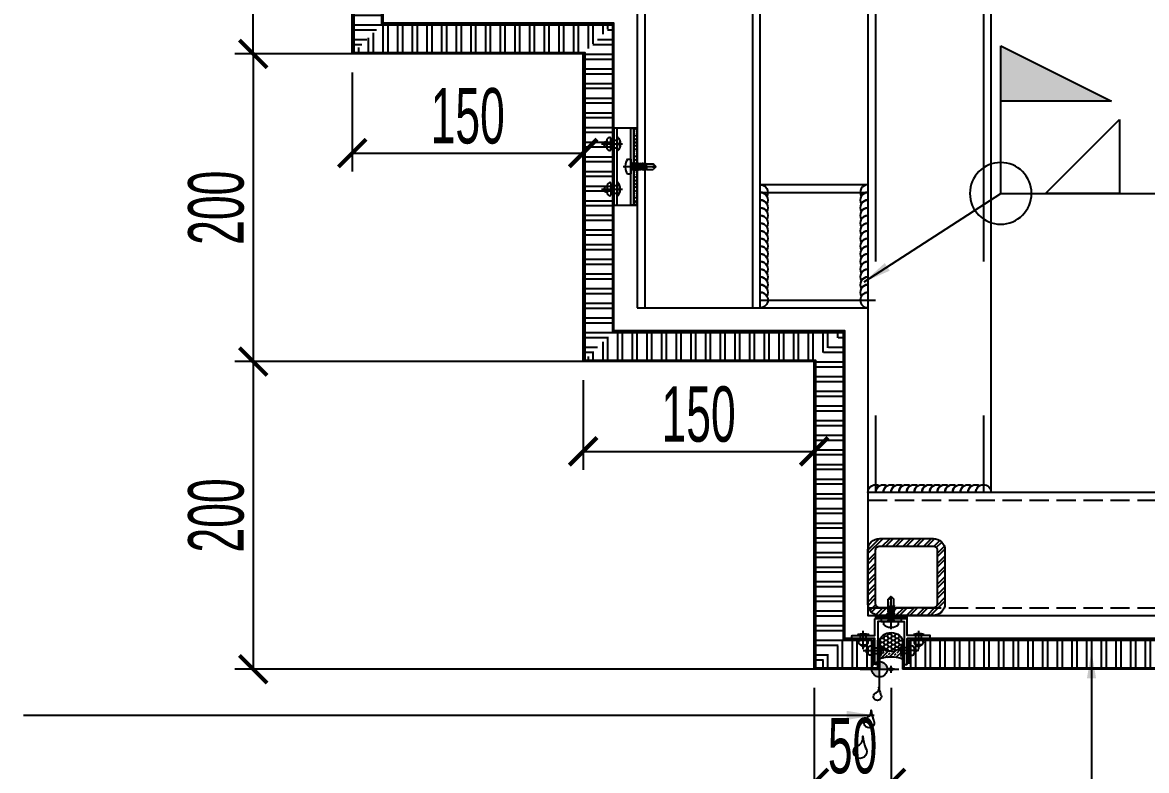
# Model space of a CAD drawing. Extents: x -8792 to 174344, y -43961 to 62816.
# Drawn here: x 120199 to 120929, y -10352 to -9866 of the extents above; entities that cross this region are included whole.
import ezdxf
from ezdxf.xclip import XClip

# ---------------------------------------------------------------- set-up
doc = ezdxf.new("R2010")
doc.units = 0
doc.header["$LTSCALE"] = 50
doc.header["$XCLIPFRAME"] = 0
for name, pattern in [('CENTER', [2, 1.25, -0.25, 0.25, -0.25]), ('CENTER2', [28.575, 19.05, -3.175, 3.175, -3.175]), ('DASH', [0.35, 0.25, -0.1]), ('DIVIDE', [1.25, 0.5, -0.25, 0, -0.25, 0, -0.25]), ('DOT2', [0.125, 0, -0.125]), ('HIDDEN', [0.375, 0.25, -0.125]), ('JIS_08_15', [17.25, 15, -0.75, 0.75, -0.75])]:
    doc.linetypes.add(name, pattern=pattern)
for name, color, linetype in [('#分隔线', 1, 'JIS_08_15'), ('#标注', 1, 'Continuous'), ('#焊缝', 1, 'Continuous'), ('#虚线', 8, 'HIDDEN'), ('#配件', 11, 'Continuous'), ('#铝板', 2, 'Continuous'), ('0-hatch', 8, 'Continuous'), ('0-辅件边界', 1, 'Continuous'), ('1 轴线 辅助线', 1, 'CENTER'), ('6 附件', 6, 'Continuous'), ('8 填充 焊缝', 8, 'Continuous'), ('A-FLOR-OTLN', 4, 'DOT2'), ('GASKET', 150, 'Continuous'), ('hat', 8, 'Continuous'), ('PJ', 4, 'Continuous'), ('STEEL', 34, 'Continuous'), ('TC', 251, 'Continuous'), ('WA', 34, 'Continuous'), ('XC', 3, 'Continuous'), ('中心线', 1, 'CENTER2'), ('其他', 4, 'Continuous'), ('吊顶', 7, 'Continuous'), ('标注层', 1, 'Continuous'), ('螺栓钉类', 241, 'Continuous'), ('铝板', 2, 'Continuous')]:
    doc.layers.add(name, color=color, linetype=linetype)
doc.styles.add('HZ', font='jrs.shx', dxfattribs={"width": 0.6, "bigfont": 'hztxt.shx'})
doc.styles.add('JHZX', font='jrs.shx', dxfattribs={"width": 0.6, "bigfont": 'jhz.shx'})
doc.dimstyles.new('JZBZ-1', dxfattribs={"dimtxt": 3, "dimasz": 1.5, "dimexe": 1, "dimexo": 1, "dimgap": 0.5, "dimtad": 1, "dimdec": 1, "dimdsep": 46, "dimtxsty": 'JHZX', "dimblk1": 'ARCHTICK', "dimblk2": 'ARCHTICK', "dimsah": 1, "dimcen": 0, "dimclrd": 1, "dimclre": 1, "dimclrt": 2, "dimadec": 3, "dimazin": 2, "dimtfac": 1, "dimtdec": 1, "dimtix": 1, "dimtmove": 0, "dimatfit": 3, "dimfxl": 0, "dimtolj": 1, "dimlwd": -1, "dimlwe": -1, "dimarcsym": 0})
doc.dimstyles.new('JZBZ-12', dxfattribs={"dimscale": 12, "dimtxt": 3, "dimasz": 1.5, "dimexe": 1, "dimexo": 1, "dimgap": 0.5, "dimtad": 1, "dimdec": 0, "dimdsep": 46, "dimtxsty": 'JHZX', "dimblk1": 'ARCHTICK', "dimblk2": 'ARCHTICK', "dimsah": 1, "dimcen": 0, "dimclrd": 1, "dimclre": 1, "dimclrt": 2, "dimadec": 3, "dimazin": 2, "dimtfac": 1, "dimtdec": 0, "dimtix": 1, "dimtmove": 0, "dimatfit": 3, "dimfxl": 0, "dimtolj": 1, "dimlwd": -1, "dimlwe": -1, "dimarcsym": 0})

# ---------------------------------------------------------------- blocks, each defined once
blk = doc.blocks.new('A$Cbd8d7c8c')
at = {"layer": 'A-FLOR-OTLN', "color": 8}
blk.add_lwpolyline([(-22721.25, -15689.87), (-43719.42, -33393.16, 0.413756), (-43991.61, -36560.98, 0.189672), (122158.17, -126683.04, 0.414786), (124666.02, -124719.49), (133885.17, -48361.88, 0.379931), (116453.25, -23207.95, 0.236452)], format="xyb", dxfattribs=at)
at = {"layer": '吊顶', "const_width": 3}
blk.add_lwpolyline([(36525.16, -42886.24, 0.056654), (31389.8, -41079.32), (30859.09, -40957.78, -0.112536), (21289.45, -36343.72, -0.028917), (3039.01, -19971.01, 0.413532), (-633.62, -19953.38), (-31397.94, -50352.84, 0.414781), (-31416.33, -54033.31, 0.170492), (123964.28, -129414.71, 0.412564), (126841.18, -127143.22), (136317.5, -48655.55, 1.269195), (87076.8, -54393.32)], format="xyb", dxfattribs=at)
blk = doc.blocks.new('A$C09E84542')
at = {"layer": 'hat', "ltscale": 40}
h = blk.add_hatch(dxfattribs=at)
h.set_pattern_fill('ANSI32', color=256)
h.set_pattern_definition([(45, (-2275958.3055, 205986.951), (-3.367596045, 3.367596045), []), (45, (-2275956.0605, 205986.951), (-3.367596045, 3.367596045), [])])
edge = h.paths.add_edge_path()
edge.add_arc((-17.5, -42.5), 7.5, 180, 270, ccw=False)
edge.add_line((-25, -42.5), (-25, -7.5))
edge.add_arc((-17.5, -7.5), 7.5, 90, 180, ccw=False)
edge.add_line((-17.5, 0), (17.5, 0))
edge.add_arc((17.5, -7.5), 7.5, 0, 90, ccw=False)
edge.add_line((25, -7.5), (25, -42.5))
edge.add_arc((17.5, -42.5), 7.5, -90, 0, ccw=False)
edge.add_line((17.5, -50), (-17.5, -50))
edge = h.paths.add_edge_path(flags=16)
edge.add_arc((-17.5, -42.5), 2.5, 180, 270, ccw=False)
edge.add_line((-20, -42.5), (-20, -7.5))
edge.add_arc((-17.5, -7.5), 2.5, 90, 180, ccw=False)
edge.add_line((-17.5, -5), (17.5, -5))
edge.add_arc((17.5, -7.5), 2.5, 0, 90, ccw=False)
edge.add_line((20, -7.5), (20, -42.5))
edge.add_arc((17.5, -42.5), 2.5, -90, 0, ccw=False)
edge.add_line((17.5, -45), (-17.5, -45))
at = {"layer": 'STEEL', "ltscale": 40}
for points in [[(-17.5, -50, -0.414214), (-25, -42.5), (-25, -7.5, -0.414214), (-17.5, 0), (17.5, 0, -0.414214), (25, -7.5), (25, -42.5, -0.414214), (17.5, -50)], [(-17.5, -45, -0.414214), (-20, -42.5), (-20, -7.5, -0.414214), (-17.5, -5), (17.5, -5, -0.414214), (20, -7.5), (20, -42.5, -0.414214), (17.5, -45)]]:
    blk.add_lwpolyline(points, format="xyb", close=True, dxfattribs=at)
blk = doc.blocks.new('*U329')
at = {"layer": '#分隔线', "ltscale": 0.3}
blk.add_line((-10.15, 0), (3.6, 0), dxfattribs=at)
at = {"layer": '#配件', "linetype": 'ByBlock'}
for p, q in [((-4.74, 4.58), (-6.3, 3.2)), ((-6.3, 3.2), (-6.3, 0)), ((-6.3, 0), (-6.3, -3.2)), ((-4.01, 3.76), (-4.74, 4.58)), ((-4.01, 3.76), (-4.01, -3.76)), ((-4.01, 2.5), (0, 2.5)), ((0, 4.78), (0, -4.78)), ((-6.3, -3.2), (-4.74, -4.58)), ((-4.74, -4.58), (-4.01, -3.76)), ((-4.01, -2.5), (0, -2.5))]:
    blk.add_line(p, q, dxfattribs=at)
for centre, radius, start, end in [((-6.78, 0), 1.75, 74.13042, 285.86958), ((-4.33, 0), 6.45, 312.19623, 47.80377), ((4.55, 0), 3.05, 149.43291, 210.56709)]:
    blk.add_arc(centre, radius, start, end, dxfattribs=at)
blk = doc.blocks.new('*U326')
at = {"layer": '中心线', "color": 1, "linetype": 'CENTER', "ltscale": 2.357948}
blk.add_line((0, -4.91), (0, 16.39), dxfattribs=at)
at = {"layer": '其他', "color": 4, "linetype": 'Continuous'}
for p, q in [((-2.4, 9.26), (-0.39, 9.55)), ((-2.4, 7.66), (2.4, 8.34)), ((-1.79, 9.61), (-0.37, 9.88)), ((-1.79, 8.91), (0, 9.25)), ((-1.79, 8.01), (1.79, 8.69)), ((-1.79, 7.31), (1.79, 7.99)), ((0.23, 9.29), (1.79, 9.59)), ((0.34, 10.02), (1.79, 10.29)), ((0.48, 9.67), (2.4, 9.94)), ((-2.4, 6.06), (2.4, 6.74)), ((-2.4, 4.46), (2.4, 5.14)), ((-2.4, 2.86), (2.4, 3.54)), ((-2.4, 1.26), (2.4, 1.94)), ((-1.87, 0), (1.79, 0.69)), ((-1.79, 6.41), (1.79, 7.09)), ((-1.79, 5.71), (1.79, 6.39)), ((-1.79, 4.81), (1.79, 5.49)), ((-1.79, 4.11), (1.79, 4.79)), ((-1.79, 3.21), (1.79, 3.89)), ((-1.79, 2.51), (1.79, 3.19)), ((-1.79, 1.61), (1.79, 2.29)), ((-1.79, 0.91), (1.79, 1.59)), ((0, 0), (2.4, 0.34))]:
    blk.add_line(p, q, dxfattribs=at)
at = {"layer": '螺栓钉类', "color": 241, "linetype": 'Continuous'}
for p, q in [((-0.3, 16), (-1.79, 14.51)), ((-0.37, 9.88), (0.3, 16)), ((0, 16), (-0.3, 16)), ((0, 16), (0.3, 16)), ((0.3, 16), (1.79, 14.51)), ((-2.4, 9.26), (-1.79, 9.61)), ((-2.4, 9.26), (-1.79, 8.91)), ((-2.4, 7.66), (-1.79, 8.01)), ((-2.4, 7.66), (-1.79, 7.31)), ((-1.79, 9.61), (-1.79, 14.51)), ((-1.79, 8.01), (-1.79, 8.91)), ((-1.79, 6.41), (-1.79, 7.31)), ((1.79, 10.29), (1.79, 14.51)), ((1.79, 10.29), (2.4, 9.94)), ((1.79, 9.59), (2.4, 9.94)), ((1.79, 8.69), (1.79, 9.59)), ((1.79, 8.69), (2.4, 8.34)), ((1.79, 7.99), (2.4, 8.34)), ((1.79, 7.09), (1.79, 7.99)), ((-4.75, -2.14), (-4.75, 0)), ((-4.75, 0), (-1.99, 0)), ((-2.4, 6.06), (-1.79, 6.41)), ((-2.4, 6.06), (-1.79, 5.71)), ((-2.4, 4.46), (-1.79, 4.81)), ((-2.4, 4.46), (-1.79, 4.11)), ((-2.4, 2.86), (-1.79, 3.21)), ((-2.4, 2.86), (-1.79, 2.51)), ((-2.4, 1.26), (-1.79, 1.61)), ((-2.4, 1.26), (-1.79, 0.91)), ((-1.99, 0), (2.6, 0)), ((-1.79, 4.81), (-1.79, 5.71)), ((-1.79, 3.21), (-1.79, 4.11)), ((-1.79, 1.61), (-1.79, 2.51)), ((-1.79, 0.2), (-1.79, 0.91)), ((1.79, 7.09), (2.4, 6.74)), ((1.79, 6.39), (2.4, 6.74)), ((1.79, 5.49), (1.79, 6.39)), ((1.79, 5.49), (2.4, 5.14)), ((1.79, 4.79), (2.4, 5.14)), ((1.79, 3.89), (1.79, 4.79)), ((1.79, 3.89), (2.4, 3.54)), ((1.79, 3.19), (2.4, 3.54)), ((1.79, 2.29), (1.79, 3.19)), ((1.79, 2.29), (2.4, 1.94)), ((1.79, 1.59), (2.4, 1.94)), ((1.79, 0.69), (1.79, 1.59)), ((1.79, 0.69), (2.4, 0.34)), ((2.4, 0.2), (2.4, 0.34)), ((2.6, 0), (4.75, 0)), ((-0.4, -3.3), (0.4, -3.3)), ((-0.4, -3.69), (-0.4, -3.3)), ((0.4, -3.69), (0.4, -3.3)), ((4.75, -2.14), (4.75, 0))]:
    blk.add_line(p, q, dxfattribs=at)
for centre, radius, start, end in [((-3.34, 18.9), 4.65, 289.46799, 321.50356), ((0.04, 9.69), 0.447, 154.93277, 46.40998), ((-1.99, 0.2), 0.2, 270, 0), ((2.6, 0.2), 0.2, 180, 270), ((0, 4.3), 8, 233.57643, 267.13402), ((0, 4.3), 8, 272.86598, 306.42357)]:
    blk.add_arc(centre, radius, start, end, dxfattribs=at)
blk = doc.blocks.new('A$C11e1ca40')
at = {"layer": 'GASKET'}
h = blk.add_hatch(dxfattribs=at)
h.set_pattern_fill('ANSI33', color=256, scale=0.5, double=1)
h.set_pattern_definition([(45, (-13726.6846, -3571.859), (-2.245064, 2.245064), []), (45, (-13724.4395, -3571.859), (-2.245064, 2.245064), [1.5875, -0.79375])])
h.paths.add_polyline_path([(-25, -2), (25, -2), (25, 0), (-25, 0)])
blk.add_lwpolyline([(-25, -2), (25, -2), (25, 0), (-25, 0), (-25, -2)], dxfattribs=at)
at = {"layer": 'XC'}
for points in [[(-25, -15), (25, -15), (25, -2), (-25, -2)], [(25, -4), (-25, -4), (-25, -2), (25, -2)]]:
    blk.add_lwpolyline(points, close=True, dxfattribs=at)
for points in [[(25, -4), (-25, -4)], [(25, -13), (-25, -13)]]:
    blk.add_lwpolyline(points, dxfattribs=at)
at = {"layer": '6 附件', "xscale": -1, "rotation": 270}
blk.add_blockref('*U329', (-14.72, -13), dxfattribs=at)
at = {"layer": '6 附件', "rotation": 90}
blk.add_blockref('*U329', (14.72, -13), dxfattribs=at)
at = {"layer": '螺栓钉类'}
blk.add_blockref('*U326', (0, -4, 0), dxfattribs=at)
blk = doc.blocks.new('A$Ce8f40058')
at = {"layer": '#焊缝', "ltscale": 10}
for points in [[(-80, -80, -0.57735), (-84.33, -72.5, 0.267949), (-80, -75, -0.57735), (-84.33, -67.5, 0.267949), (-80, -70, -0.57735), (-84.33, -62.5, 0.267949), (-80, -65, -0.57735), (-84.33, -57.5, 0.267949), (-80, -60, -0.57735), (-84.33, -52.5, 0.267949), (-80, -55, -0.57735), (-84.33, -47.5, 0.267949), (-80, -50, -0.57735), (-84.33, -42.5, 0.267949), (-80, -45, -0.57735), (-84.33, -37.5, 0.267949), (-80, -40, -0.57735), (-84.33, -32.5, 0.267949), (-80, -35, -0.57735), (-84.33, -27.5, 0.267949), (-80, -30, -0.57735), (-84.33, -22.5, 0.267949), (-80, -25, -0.57735), (-84.33, -17.5, 0.267949), (-80, -20, -0.57735), (-84.33, -12.5, 0.267949), (-80, -15, -0.57735), (-84.33, -7.5, 0.267949), (-80, -10, -1), (-80, 0, -1)], [(-150, -80, -0.57735), (-157.5, -84.33, 0.267949), (-155, -80, -0.57735), (-162.5, -84.33, 0.267949), (-160, -80, -0.57735), (-167.5, -84.33, 0.267949), (-165, -80, -0.57735), (-172.5, -84.33, 0.267949), (-170, -80, -0.57735), (-177.5, -84.33, 0.267949), (-175, -80, -0.57735), (-182.5, -84.33, 0.267949), (-180, -80, -0.57735), (-187.5, -84.33, 0.267949), (-185, -80, -0.57735), (-192.5, -84.33, 0.267949), (-190, -80, -0.57735), (-197.5, -84.33, 0.267949), (-195, -80, -0.57735), (-202.5, -84.33, 0.267949), (-200, -80, -0.57735), (-207.5, -84.33, 0.267949), (-205, -80, -0.57735), (-212.5, -84.33, 0.267949), (-210, -80, -0.57735), (-217.5, -84.33, 0.267949), (-215, -80, -0.57735), (-222.5, -84.33, 0.267949), (-220, -80, -1), (-230, -80, -1)], [(-150, -200, -0.57735), (-145.67, -207.5, 0.267949), (-150, -205, -0.57735), (-145.67, -212.5, 0.267949), (-150, -210, -0.57735), (-145.67, -217.5, 0.267949), (-150, -215, -0.57735), (-145.67, -222.5, 0.267949), (-150, -220, -0.57735), (-145.67, -227.5, 0.267949), (-150, -225, -0.57735), (-145.67, -232.5, 0.267949), (-150, -230, -0.57735), (-145.67, -237.5, 0.267949), (-150, -235, -0.57735), (-145.67, -242.5, 0.267949), (-150, -240, -0.57735), (-145.67, -247.5, 0.267949), (-150, -245, -0.57735), (-145.67, -252.5, 0.267949), (-150, -250, -0.57735), (-145.67, -257.5, 0.267949), (-150, -255, -0.57735), (-145.67, -262.5, 0.267949), (-150, -260, -0.57735), (-145.67, -267.5, 0.267949), (-150, -265, -0.57735), (-145.67, -272.5, 0.267949), (-150, -270, -1), (-150, -280, -1)], [(-80, -200, 0.57735), (-84.33, -207.5, -0.267949), (-80, -205, 0.57735), (-84.33, -212.5, -0.267949), (-80, -210, 0.57735), (-84.33, -217.5, -0.267949), (-80, -215, 0.57735), (-84.33, -222.5, -0.267949), (-80, -220, 0.57735), (-84.33, -227.5, -0.267949), (-80, -225, 0.57735), (-84.33, -232.5, -0.267949), (-80, -230, 0.57735), (-84.33, -237.5, -0.267949), (-80, -235, 0.57735), (-84.33, -242.5, -0.267949), (-80, -240, 0.57735), (-84.33, -247.5, -0.267949), (-80, -245, 0.57735), (-84.33, -252.5, -0.267949), (-80, -250, 0.57735), (-84.33, -257.5, -0.267949), (-80, -255, 0.57735), (-84.33, -262.5, -0.267949), (-80, -260, 0.57735), (-84.33, -267.5, -0.267949), (-80, -265, 0.57735), (-84.33, -272.5, -0.267949), (-80, -270, 1), (-80, -280, 1)]]:
    blk.add_lwpolyline(points, format="xyb", dxfattribs=at)
at = {"layer": '#虚线', "color": 8, "linetype": 'DASH', "ltscale": 20}
for p, q in [((-75, 0), (-75, -399.85)), ((-5, 0), (-5, -399.85)), ((-300, -5), (-80, -5)), ((-300, -75), (-80, -75)), ((-225, -80), (-225, -280)), ((-155, -80), (-155, -280)), ((-150, -205), (-80, -205)), ((-150, -275), (-75, -275))]:
    blk.add_line(p, q, dxfattribs=at)
at = {"layer": 'WA'}
for p, q in [((0, 0), (-300, 0)), ((-80, 0), (-80, -399.85)), ((0, -399.85), (0, 0)), ((-300, -80), (-80, -80)), ((-230, -80), (-230, -280)), ((-150, -280), (-150, -80)), ((-80, -200), (-150, -200)), ((-230, -280), (-80, -280)), ((-80, -399.85), (0, -399.85))]:
    blk.add_line(p, q, dxfattribs=at)
blk = doc.blocks.new('jfdm')
h = blk.add_hatch()
h.set_pattern_fill('HONEY', color=0, scale=0.5, style=0)
h.set_pattern_definition([(0, (3e-15, -1.231), (2.38125, 1.374815), [1.5875, -3.175]), (120, (3e-15, -1.231), (-2.38125, 1.374815), [1.5875, -3.175]), (60, (3e-15, -1.231), (3e-07, 2.74963), [-3.175, 1.5875])])
edge = h.paths.add_edge_path()
edge.add_ellipse((7.5, 13.77), major_axis=(0, -7.7), ratio=0.974135, start_angle=0, end_angle=360)
h = blk.add_hatch()
h.set_pattern_fill('ANSI33', color=0, scale=0.5, style=0)
edge = h.paths.add_edge_path()
edge.add_line((7.58, 6.07), (7.5, 6.07))
edge.add_line((7.5, 6.07), (7.38, 6.07))
edge.add_line((7.38, 6.07), (7.26, 6.08))
edge.add_line((7.26, 6.08), (7.14, 6.08))
edge.add_line((7.14, 6.08), (7.02, 6.09))
edge.add_line((7.02, 6.09), (6.9, 6.1))
edge.add_line((6.9, 6.1), (6.78, 6.11))
edge.add_line((6.78, 6.11), (6.66, 6.12))
edge.add_line((6.66, 6.12), (6.55, 6.13))
edge.add_line((6.55, 6.13), (6.43, 6.15))
edge.add_line((6.43, 6.15), (6.31, 6.17))
edge.add_line((6.31, 6.17), (6.19, 6.19))
edge.add_line((6.19, 6.19), (6.07, 6.21))
edge.add_line((6.07, 6.21), (5.96, 6.24))
edge.add_line((5.96, 6.24), (5.84, 6.26))
edge.add_line((5.84, 6.26), (5.72, 6.29))
edge.add_line((5.72, 6.29), (5.61, 6.32))
edge.add_line((5.61, 6.32), (5.49, 6.35))
edge.add_line((5.49, 6.35), (5.38, 6.39))
edge.add_line((5.38, 6.39), (5.26, 6.42))
edge.add_line((5.26, 6.42), (5.15, 6.46))
edge.add_line((5.15, 6.46), (5.04, 6.5))
edge.add_line((5.04, 6.5), (4.92, 6.54))
edge.add_line((4.92, 6.54), (4.81, 6.58))
edge.add_line((4.81, 6.58), (4.7, 6.63))
edge.add_line((4.7, 6.63), (4.59, 6.68))
edge.add_line((4.59, 6.68), (4.48, 6.72))
edge.add_line((4.48, 6.72), (4.37, 6.77))
edge.add_line((4.37, 6.77), (4.26, 6.83))
edge.add_line((4.26, 6.83), (4.15, 6.88))
edge.add_line((4.15, 6.88), (4.05, 6.94))
edge.add_line((4.05, 6.94), (3.94, 6.99))
edge.add_line((3.94, 6.99), (3.84, 7.05))
edge.add_line((3.84, 7.05), (3.73, 7.11))
edge.add_line((3.73, 7.11), (3.63, 7.18))
edge.add_line((3.63, 7.18), (3.53, 7.24))
edge.add_line((3.53, 7.24), (3.43, 7.31))
edge.add_line((3.43, 7.31), (3.33, 7.37))
edge.add_line((3.33, 7.37), (3.23, 7.44))
edge.add_line((3.23, 7.44), (3.13, 7.51))
edge.add_line((3.13, 7.51), (3.03, 7.59))
edge.add_line((3.03, 7.59), (2.94, 7.66))
edge.add_line((2.94, 7.66), (2.84, 7.73))
edge.add_line((2.84, 7.73), (2.75, 7.81))
edge.add_line((2.75, 7.81), (2.66, 7.89))
edge.add_line((2.66, 7.89), (2.57, 7.97))
edge.add_line((2.57, 7.97), (2.48, 8.05))
edge.add_line((2.48, 8.05), (2.39, 8.13))
edge.add_line((2.39, 8.13), (2.3, 8.22))
edge.add_line((2.3, 8.22), (2.22, 8.3))
edge.add_line((2.22, 8.3), (2.13, 8.39))
edge.add_line((2.13, 8.39), (2.05, 8.48))
edge.add_line((2.05, 8.48), (1.97, 8.57))
edge.add_line((1.97, 8.57), (1.89, 8.66))
edge.add_line((1.89, 8.66), (1.81, 8.75))
edge.add_line((1.81, 8.75), (1.73, 8.85))
edge.add_line((1.73, 8.85), (1.66, 8.94))
edge.add_line((1.66, 8.94), (1.58, 9.04))
edge.add_line((1.58, 9.04), (1.51, 9.14))
edge.add_line((1.51, 9.14), (1.44, 9.24))
edge.add_line((1.44, 9.24), (1.37, 9.33))
edge.add_line((1.37, 9.33), (1.3, 9.44))
edge.add_line((1.3, 9.44), (1.24, 9.54))
edge.add_line((1.24, 9.54), (1.17, 9.64))
edge.add_line((1.17, 9.64), (1.11, 9.75))
edge.add_line((1.11, 9.75), (1.05, 9.85))
edge.add_line((1.05, 9.85), (0.98, 9.96))
edge.add_line((0.98, 9.96), (0.93, 10.06))
edge.add_line((0.93, 10.06), (0.87, 10.17))
edge.add_line((0.87, 10.17), (0.81, 10.28))
edge.add_line((0.81, 10.28), (0.76, 10.39))
edge.add_line((0.76, 10.39), (0.71, 10.5))
edge.add_line((0.71, 10.5), (0.66, 10.61))
edge.add_line((0.66, 10.61), (0.61, 10.73))
edge.add_line((0.61, 10.73), (0.57, 10.84))
edge.add_line((0.57, 10.84), (0.52, 10.95))
edge.add_line((0.52, 10.95), (0.48, 11.07))
edge.add_line((0.48, 11.07), (0.44, 11.18))
edge.add_line((0.44, 11.18), (0.4, 11.3))
edge.add_line((0.4, 11.3), (0.36, 11.41))
edge.add_line((0.36, 11.41), (0.32, 11.53))
edge.add_line((0.32, 11.53), (0.29, 11.65))
edge.add_line((0.29, 11.65), (0.26, 11.77))
edge.add_line((0.26, 11.77), (0.23, 11.89))
edge.add_line((0.23, 11.89), (0.2, 12.01))
edge.add_line((0.2, 12.01), (0.17, 12.13))
edge.add_line((0.17, 12.13), (0.15, 12.25))
edge.add_line((0.15, 12.25), (0.13, 12.37))
edge.add_line((0.13, 12.37), (0.1, 12.49))
edge.add_line((0.1, 12.49), (0.09, 12.61))
edge.add_line((0.09, 12.61), (0.07, 12.73))
edge.add_line((0.07, 12.73), (0.05, 12.85))
edge.add_line((0.05, 12.85), (0.04, 12.97))
edge.add_line((0.04, 12.97), (0.03, 13.1))
edge.add_line((0.03, 13.1), (0.02, 13.22))
edge.add_line((0.02, 13.22), (0.01, 13.34))
edge.add_line((0.01, 13.34), (0.01, 13.46))
edge.add_line((0.01, 13.46), (0, 13.59))
edge.add_line((0, 13.59), (0, 13.71))
edge.add_line((0, 13.71), (0, 13.77))
edge.add_line((0, 13.77), (0, 13.77))
edge.add_line((0, 13.77), (0, 0))
edge.add_arc((7.5, -17.11), 18.68, 66.33274, 113.66726, ccw=False)
edge.add_line((15, 0), (15, 13.77))
edge.add_line((15, 13.77), (15, 13.69))
edge.add_line((15, 13.69), (15, 13.62))
edge.add_line((15, 13.62), (15, 13.54))
edge.add_line((15, 13.54), (14.99, 13.46))
edge.add_line((14.99, 13.46), (14.99, 13.38))
edge.add_line((14.99, 13.38), (14.99, 13.31))
edge.add_line((14.99, 13.31), (14.98, 13.23))
edge.add_line((14.98, 13.23), (14.98, 13.15))
edge.add_line((14.98, 13.15), (14.97, 13.07))
edge.add_line((14.97, 13.07), (14.96, 13))
edge.add_line((14.96, 13), (14.95, 12.92))
edge.add_line((14.95, 12.92), (14.95, 12.84))
edge.add_line((14.95, 12.84), (14.94, 12.77))
edge.add_line((14.94, 12.77), (14.93, 12.69))
edge.add_line((14.93, 12.69), (14.91, 12.61))
edge.add_line((14.91, 12.61), (14.9, 12.54))
edge.add_line((14.9, 12.54), (14.89, 12.46))
edge.add_line((14.89, 12.46), (14.88, 12.38))
edge.add_line((14.88, 12.38), (14.86, 12.31))
edge.add_line((14.86, 12.31), (14.85, 12.23))
edge.add_line((14.85, 12.23), (14.83, 12.15))
edge.add_line((14.83, 12.15), (14.82, 12.08))
edge.add_line((14.82, 12.08), (14.8, 12))
edge.add_line((14.8, 12), (14.78, 11.93))
edge.add_line((14.78, 11.93), (14.76, 11.85))
edge.add_line((14.76, 11.85), (14.74, 11.78))
edge.add_line((14.74, 11.78), (14.72, 11.7))
edge.add_line((14.72, 11.7), (14.7, 11.63))
edge.add_line((14.7, 11.63), (14.68, 11.55))
edge.add_line((14.68, 11.55), (14.66, 11.48))
edge.add_line((14.66, 11.48), (14.64, 11.41))
edge.add_line((14.64, 11.41), (14.61, 11.33))
edge.add_line((14.61, 11.33), (14.59, 11.26))
edge.add_line((14.59, 11.26), (14.56, 11.19))
edge.add_line((14.56, 11.19), (14.54, 11.11))
edge.add_line((14.54, 11.11), (14.51, 11.04))
edge.add_line((14.51, 11.04), (14.49, 10.97))
edge.add_line((14.49, 10.97), (14.46, 10.9))
edge.add_line((14.46, 10.9), (14.43, 10.82))
edge.add_line((14.43, 10.82), (14.4, 10.75))
edge.add_line((14.4, 10.75), (14.37, 10.68))
edge.add_line((14.37, 10.68), (14.34, 10.61))
edge.add_line((14.34, 10.61), (14.31, 10.54))
edge.add_line((14.31, 10.54), (14.28, 10.47))
edge.add_line((14.28, 10.47), (14.24, 10.4))
edge.add_line((14.24, 10.4), (14.21, 10.33))
edge.add_line((14.21, 10.33), (14.18, 10.26))
edge.add_line((14.18, 10.26), (14.14, 10.19))
edge.add_line((14.14, 10.19), (14.11, 10.12))
edge.add_line((14.11, 10.12), (14.07, 10.06))
edge.add_line((14.07, 10.06), (14.03, 9.99))
edge.add_line((14.03, 9.99), (14, 9.92))
edge.add_line((14, 9.92), (13.96, 9.85))
edge.add_line((13.96, 9.85), (13.92, 9.79))
edge.add_line((13.92, 9.79), (13.88, 9.72))
edge.add_line((13.88, 9.72), (13.84, 9.66))
edge.add_line((13.84, 9.66), (13.8, 9.59))
edge.add_line((13.8, 9.59), (13.76, 9.53))
edge.add_line((13.76, 9.53), (13.71, 9.46))
edge.add_line((13.71, 9.46), (13.67, 9.4))
edge.add_line((13.67, 9.4), (13.63, 9.33))
edge.add_line((13.63, 9.33), (13.59, 9.27))
edge.add_line((13.59, 9.27), (13.54, 9.21))
edge.add_line((13.54, 9.21), (13.5, 9.15))
edge.add_line((13.5, 9.15), (13.45, 9.08))
edge.add_line((13.45, 9.08), (13.4, 9.02))
edge.add_line((13.4, 9.02), (13.36, 8.96))
edge.add_line((13.36, 8.96), (13.31, 8.9))
edge.add_line((13.31, 8.9), (13.26, 8.84))
edge.add_line((13.26, 8.84), (13.21, 8.78))
edge.add_line((13.21, 8.78), (13.16, 8.72))
edge.add_line((13.16, 8.72), (13.11, 8.67))
edge.add_line((13.11, 8.67), (13.06, 8.61))
edge.add_line((13.06, 8.61), (13.01, 8.55))
edge.add_line((13.01, 8.55), (12.96, 8.49))
edge.add_line((12.96, 8.49), (12.91, 8.44))
edge.add_line((12.91, 8.44), (12.86, 8.38))
edge.add_line((12.86, 8.38), (12.8, 8.33))
edge.add_line((12.8, 8.33), (12.75, 8.27))
edge.add_line((12.75, 8.27), (12.7, 8.22))
edge.add_line((12.7, 8.22), (12.64, 8.16))
edge.add_line((12.64, 8.16), (12.59, 8.11))
edge.add_line((12.59, 8.11), (12.53, 8.06))
edge.add_line((12.53, 8.06), (12.47, 8.01))
edge.add_line((12.47, 8.01), (12.42, 7.96))
edge.add_line((12.42, 7.96), (12.36, 7.91))
edge.add_line((12.36, 7.91), (12.3, 7.86))
edge.add_line((12.3, 7.86), (12.24, 7.81))
edge.add_line((12.24, 7.81), (12.18, 7.76))
edge.add_line((12.18, 7.76), (12.13, 7.71))
edge.add_line((12.13, 7.71), (12.07, 7.66))
edge.add_line((12.07, 7.66), (12.01, 7.62))
edge.add_line((12.01, 7.62), (11.94, 7.57))
edge.add_line((11.94, 7.57), (11.88, 7.52))
edge.add_line((11.88, 7.52), (11.82, 7.48))
edge.add_line((11.82, 7.48), (11.76, 7.43))
edge.add_line((11.76, 7.43), (11.7, 7.39))
edge.add_line((11.7, 7.39), (11.64, 7.35))
edge.add_line((11.64, 7.35), (11.57, 7.31))
edge.add_line((11.57, 7.31), (11.51, 7.26))
edge.add_line((11.51, 7.26), (11.44, 7.22))
edge.add_line((11.44, 7.22), (11.38, 7.18))
edge.add_line((11.38, 7.18), (11.32, 7.14))
edge.add_line((11.32, 7.14), (11.25, 7.1))
edge.add_line((11.25, 7.1), (11.18, 7.06))
edge.add_line((11.18, 7.06), (11.12, 7.03))
edge.add_line((11.12, 7.03), (11.05, 6.99))
edge.add_line((11.05, 6.99), (10.99, 6.95))
edge.add_line((10.99, 6.95), (10.92, 6.92))
edge.add_line((10.92, 6.92), (10.85, 6.88))
edge.add_line((10.85, 6.88), (10.78, 6.85))
edge.add_line((10.78, 6.85), (10.72, 6.81))
edge.add_line((10.72, 6.81), (10.65, 6.78))
edge.add_line((10.65, 6.78), (10.58, 6.75))
edge.add_line((10.58, 6.75), (10.51, 6.72))
edge.add_line((10.51, 6.72), (10.44, 6.69))
edge.add_line((10.44, 6.69), (10.37, 6.66))
edge.add_line((10.37, 6.66), (10.3, 6.63))
edge.add_line((10.3, 6.63), (10.23, 6.6))
edge.add_line((10.23, 6.6), (10.16, 6.57))
edge.add_line((10.16, 6.57), (10.09, 6.54))
edge.add_line((10.09, 6.54), (10.02, 6.52))
edge.add_line((10.02, 6.52), (9.95, 6.49))
edge.add_line((9.95, 6.49), (9.88, 6.47))
edge.add_line((9.88, 6.47), (9.8, 6.44))
edge.add_line((9.8, 6.44), (9.73, 6.42))
edge.add_line((9.73, 6.42), (9.66, 6.4))
edge.add_line((9.66, 6.4), (9.59, 6.38))
edge.add_line((9.59, 6.38), (9.51, 6.35))
edge.add_line((9.51, 6.35), (9.44, 6.33))
edge.add_line((9.44, 6.33), (9.37, 6.31))
edge.add_line((9.37, 6.31), (9.29, 6.3))
edge.add_line((9.29, 6.3), (9.22, 6.28))
edge.add_line((9.22, 6.28), (9.15, 6.26))
edge.add_line((9.15, 6.26), (9.07, 6.24))
edge.add_line((9.07, 6.24), (9, 6.23))
edge.add_line((9, 6.23), (8.93, 6.21))
edge.add_line((8.93, 6.21), (8.85, 6.2))
edge.add_line((8.85, 6.2), (8.78, 6.18))
edge.add_line((8.78, 6.18), (8.7, 6.17))
edge.add_line((8.7, 6.17), (8.63, 6.16))
edge.add_line((8.63, 6.16), (8.55, 6.15))
edge.add_line((8.55, 6.15), (8.48, 6.14))
edge.add_line((8.48, 6.14), (8.4, 6.13))
edge.add_line((8.4, 6.13), (8.33, 6.12))
edge.add_line((8.33, 6.12), (8.25, 6.11))
edge.add_line((8.25, 6.11), (8.18, 6.1))
edge.add_line((8.18, 6.1), (8.1, 6.1))
edge.add_line((8.1, 6.1), (8.03, 6.09))
edge.add_line((8.03, 6.09), (7.95, 6.09))
edge.add_line((7.95, 6.09), (7.88, 6.08))
edge.add_line((7.88, 6.08), (7.8, 6.08))
edge.add_line((7.8, 6.08), (7.73, 6.07))
edge.add_line((7.73, 6.07), (7.65, 6.07))
edge.add_line((7.65, 6.07), (7.58, 6.07))
blk.add_arc((7.5, -17.11), 18.68, 66.33274, 113.66726)
blk.add_ellipse((7.5, 13.77), major_axis=(0, -7.7), ratio=0.974135)
blk = doc.blocks.new('*U328')
at = {"layer": '6 附件', "linetype": 'ByBlock'}
for p, q in [((-3.5, 2.45), (-3.5, 3.15)), ((-3.5, 3.15), (3.5, 3.15)), ((3.5, 2.45), (-3.5, 2.45)), ((-1.8, -0.55), (-1.8, 2.45)), ((1.8, -0.55), (1.8, 2.45)), ((3.5, 3.15), (3.5, 2.45)), ((-1.8, -0.55), (1.8, -0.55)), ((-1.61, -4.08), (-1.8, -3.55)), ((1.8, -3.55), (-1.8, -3.55)), ((-0.63, -4.8), (-1.61, -4.08)), ((-0.55, -5.05), (-0.63, -4.8)), ((0.21, -4.8), (-0.55, -5.05)), ((1.8, -3.55), (0.21, -4.8))]:
    blk.add_line(p, q, dxfattribs=at)
at = {"layer": '6 附件', "linetype": 'DIVIDE'}
blk.add_line((0, -6.55), (0, 5.45), dxfattribs=at)
at = {"layer": '6 附件', "linetype": 'ByBlock'}
for centre, radius, start, end in [((0, -7.91), 11.6, 72.44083, 107.55917), ((-1.46, -2.05), 1.54, 102.68036, 257.31964), ((1.46, -2.05), 1.54, 282.68036, 77.31964)]:
    blk.add_arc(centre, radius, start, end, dxfattribs=at)
blk = doc.blocks.new('*U327')
at = {"layer": '6 附件', "linetype": 'ByBlock'}
for p, q in [((-3.5, 2.45), (-3.5, 3.15)), ((-3.5, 3.15), (3.5, 3.15)), ((3.5, 2.45), (-3.5, 2.45)), ((-1.8, -2.05), (-1.8, 2.45)), ((1.8, -2.05), (1.8, 2.45)), ((3.5, 3.15), (3.5, 2.45)), ((-1.8, -2.05), (1.8, -2.05)), ((-1.61, -5.58), (-1.8, -5.05)), ((1.8, -5.05), (-1.8, -5.05)), ((-0.63, -6.3), (-1.61, -5.58)), ((-0.55, -6.55), (-0.63, -6.3)), ((0.21, -6.3), (-0.55, -6.55)), ((1.8, -5.05), (0.21, -6.3))]:
    blk.add_line(p, q, dxfattribs=at)
at = {"layer": '6 附件', "linetype": 'DIVIDE'}
blk.add_line((0, -8.05), (0, 5.45), dxfattribs=at)
at = {"layer": '6 附件', "linetype": 'ByBlock'}
for centre, radius, start, end in [((0, -7.91), 11.6, 72.44083, 107.55917), ((-1.46, -3.55), 1.54, 102.68036, 257.31964), ((1.46, -3.55), 1.54, 282.68036, 77.31964)]:
    blk.add_arc(centre, radius, start, end, dxfattribs=at)
blk = doc.blocks.new('瞄准点')
h = blk.add_hatch(color=1)
h.paths.add_polyline_path([(0, -1), (0, 0), (-1, 0, 0.414214)])
h.paths.add_polyline_path([(1, 0, 0.414214), (0, 1), (0, 0)])
at = {"color": 1}
for p, q in [((1, 0), (-1, 0)), ((0, 1), (0, -1))]:
    blk.add_line(p, q, dxfattribs=at)
blk.add_circle((0, 0), 1, dxfattribs=at)
at = {"layer": '1 轴线 辅助线', "color": 1, "linetype": 'CENTER', "ltscale": 0.2}
for p, q in [((2.23, 0), (-2.23, 0)), ((0, -2.23), (0, 2.23))]:
    blk.add_line(p, q, dxfattribs=at)
blk = doc.blocks.new('A$C4fdf1d9b')
at = {"layer": '8 填充 焊缝'}
h = blk.add_hatch(dxfattribs=at)
h.set_pattern_fill('ANSI38', color=256, scale=0.3, angle=180.00213, style=0)
h.set_pattern_definition([(225.002129, (57426.0788, -20683.22165), (0.673544235, -0.673494183), []), (315.002129, (57426.0788, -20683.22165), (2.020582652, -0.67344413), [2.38125, -1.42875])])
h.paths.add_polyline_path([(360.5, -1815), (340, -1815), (340, -1817), (360.5, -1817)])
at = {"layer": 'TC', "ltscale": 0.5}
h = blk.add_hatch(dxfattribs=at)
h.set_pattern_fill('ANSI32', color=256, scale=2, angle=225, style=0)
h.set_pattern_definition([(270, (2, -1757.5), (9.525, -2e-15), []), (270, (-1.175, -1760.675), (9.525, -2e-15), [])])
h.paths.add_polyline_path([(2, 67.5), (20, 49.5), (484, 72.5), (484, 91.5)])
h.paths.add_polyline_path([(151, -1449), (169, -1431), (19, -1431), (1, -1449)])
h.paths.add_polyline_path([(301, -1649), (319, -1631), (169, -1631), (151, -1649)])
h.paths.add_polyline_path([(341.5, -1849), (342.5, -1831), (319, -1831), (301, -1849)])
h.paths.add_polyline_path([(359.5, -1831), (359.5, -1849), (2481.17, -1849), (2481.17, -1831)])
h = blk.add_hatch(dxfattribs=at)
h.set_pattern_fill('ANSI32', color=256, scale=2, angle=135, style=0)
h.set_pattern_definition([(180, (-90522.039, 90303.754), (-9e-16, -9.525), []), (180, (-90525.214, 90306.929), (-9e-16, -9.525), [])])
h.paths.add_polyline_path([(301, -1649), (319, -1631), (319, -1831), (301, -1849)])
h.paths.add_polyline_path([(151, -1449), (169, -1431), (169, -1631), (151, -1649)])
h.paths.add_polyline_path([(1, 68.5), (19, 50.5), (19, -1431), (1, -1449)])
at = {"layer": '#焊缝', "ltscale": 10}
blk.add_lwpolyline([(335, -1735, -0.57735), (342.5, -1730.67, 0.267949), (340, -1735, -0.57735), (347.5, -1730.67, 0.267949), (345, -1735, -0.57735), (352.5, -1730.67, 0.267949), (350, -1735, -0.57735), (357.5, -1730.67, 0.267949), (355, -1735, -0.57735), (362.5, -1730.67, 0.267949), (360, -1735, -0.57735), (367.5, -1730.67, 0.267949), (365, -1735, -0.57735), (372.5, -1730.67, 0.267949), (370, -1735, -0.57735), (377.5, -1730.67, 0.267949), (375, -1735, -0.57735), (382.5, -1730.67, 0.267949), (380, -1735, -0.57735), (387.5, -1730.67, 0.267949), (385, -1735, -0.57735), (392.5, -1730.67, 0.267949), (390, -1735, -0.57735), (397.5, -1730.67, 0.267949), (395, -1735, -0.57735), (402.5, -1730.67, 0.267949), (400, -1735, -0.57735), (407.5, -1730.67, 0.267949), (405, -1735, -1), (415, -1735, -1)], format="xyb", dxfattribs=at)
at = {"layer": '#虚线', "color": 8, "linetype": 'DASH'}
for p, q in [((335, -1740), (2382.88, -1740)), ((335, -1810), (2382.88, -1810))]:
    blk.add_line(p, q, dxfattribs=at)
at = {"layer": '#铝板'}
for points in [[(342.5, -1850), (300, -1850), (300, -1650), (150, -1650), (150, -1450), (0, -1450), (0, 69.5), (485, 92.5), (485, 73.5), (484, 73.5), (484, 91.5), (1, 68.5), (1, -1449), (151, -1449), (151, -1649), (301, -1649), (301, -1849), (341.5, -1849)], [(358.5, -1849), (2484, -1849), (2484, -1831), (2485, -1831), (2485, -1850), (357.5, -1850)]]:
    blk.add_lwpolyline(points, dxfattribs=at)
at = {"layer": '#铝板', "color": 6}
for points in [[(480.5, 88.5), (480.5, 73.5), (19, 50.5), (19, -1431), (169, -1431), (169, -1631), (319, -1631), (319, -1831), (338, -1831)], [(339.5, -1830), (320, -1830), (320, -1630), (170, -1630), (170, -1430), (20, -1430), (20, 49.5), (481.5, 72.5), (481.5, 88.5), (480.5, 88.5)], [(362, -1831), (2480.5, -1831), (2480.5, -1846), (2481.5, -1846), (2481.5, -1830), (360.5, -1830)]]:
    blk.add_lwpolyline(points, dxfattribs=at)
at = {"layer": '6 附件'}
blk.add_lwpolyline([(360.5, -1815), (340, -1815), (340, -1817), (360.5, -1817)], close=True, dxfattribs=at)
at = {"layer": 'WA'}
blk.add_lwpolyline([(2382.88, -1735), (335, -1735), (335, -1815), (2382.88, -1815)], dxfattribs=at)
at = {"layer": 'XC'}
for points in [[(325, -1830, -0.414214), (324.5, -1829.5), (324.5, -1828.5, -0.414213), (325, -1828), (331.5, -1828), (332, -1828.3), (332.5, -1828), (339.5, -1828), (339.5, -1817.5, -0.414214), (340, -1817), (356, -1817, -0.414214), (356.5, -1817.5), (356.5, -1818.5, -0.414214), (356, -1819), (350.5, -1819), (350, -1818.7), (349.5, -1819), (341.5, -1819), (341.5, -1839.5), (341.2, -1840), (341.5, -1840.5), (341.5, -1846.5, -0.414214), (341, -1847), (340, -1847, -0.414214), (339.5, -1846.5), (339.5, -1830)], [(375, -1830, 0.414214), (375.5, -1829.5), (375.5, -1828.5, 0.414213), (375, -1828), (368.5, -1828), (368, -1828.3), (367.5, -1828), (360.5, -1828), (360.5, -1817.5, 0.414214), (360, -1817), (344, -1817, 0.414214), (343.5, -1817.5), (343.5, -1818.5, 0.414214), (344, -1819), (349.5, -1819), (350, -1818.7), (350.5, -1819), (358.5, -1819), (358.5, -1839.5), (358.8, -1840), (358.5, -1840.5), (358.5, -1846.5, 0.414214), (359, -1847), (360, -1847, 0.414214), (360.5, -1846.5), (360.5, -1830)]]:
    blk.add_lwpolyline(points, format="xyb", close=True, dxfattribs=at)
at = {"layer": '铝板', "color": 6}
for p, q in [((338, -1831), (338, -1846)), ((339, -1846), (339, -1830)), ((361, -1846), (361, -1830)), ((362, -1831), (362, -1846)), ((338, -1846), (339, -1846)), ((362, -1846), (361, -1846))]:
    blk.add_line(p, q, dxfattribs=at)
at = {"layer": '铝板'}
for p, q in [((341.5, -1849), (341.5, -1831)), ((341.5, -1831), (342.5, -1831)), ((342.5, -1831), (342.5, -1850)), ((358.5, -1831), (357.5, -1831)), ((357.5, -1831), (357.5, -1850)), ((358.5, -1849), (358.5, -1831))]:
    blk.add_line(p, q, dxfattribs=at)
at = {"layer": '#焊缝', "ltscale": 10}
blk.add_blockref('A$Ce8f40058', (415, -1335), dxfattribs=at)
at = {"ltscale": 10, "rotation": 270}
blk.add_blockref('A$C11e1ca40', (185, -1523.27), dxfattribs=at)
at = {"rotation": 180}
blk.add_blockref('A$C09E84542', (360, -1815), dxfattribs=at)
at = {"layer": '1 轴线 辅助线'}
blk.add_blockref('瞄准点', (350, -1850), dxfattribs=at)
at = {"layer": '6 附件', "xscale": -1}
for name, p, rotation in [('*U328', (332, -1830.45), 0.0001287275399075583), ('*U327', (340.05, -1837.84), 270)]:
    blk.add_blockref(name, p, dxfattribs=dict(at, rotation=rotation))
at = {"layer": '6 附件'}
for name, p, rotation in [('*U328', (368, -1830.45), 359.9998712724601), ('*U327', (359.98, -1837.84), 90)]:
    blk.add_blockref(name, p, dxfattribs=dict(at, rotation=rotation))
at = {"layer": 'PJ', "color": 8, "ltscale": 10, "yscale": 0.7999999999968962, "rotation": 359.3659973568308}
blk.add_blockref('jfdm', (342.5, -1843.24), dxfattribs=at)
at = {"layer": '螺栓钉类'}
blk.add_blockref('*U326', (350.01, -1819), dxfattribs=at)
blk = doc.blocks.new('_ARCHTICK')
at = {"color": 0, "linetype": 'ByBlock', "const_width": 0.15}
blk.add_lwpolyline([(-0.5, -0.5), (0.5, 0.5)], dxfattribs=at)
blk = doc.blocks.new('*D183')
at = {"layer": '#标注', "color": 1, "ltscale": 10, "transparency": 16777216}
for p, q in [((120712.87, -10298.39), (120712.87, -10372.25)), ((120762.87, -10298.39), (120762.87, -10372.25)), ((120712.87, -10360.25), (120762.87, -10360.25))]:
    blk.add_line(p, q, dxfattribs=at)
at = {"layer": 'Defpoints', "color": 0, "ltscale": 10, "transparency": 16777216}
for p in [(120712.87, -10286.39), (120762.87, -10286.39), (120762.87, -10360.25)]:
    blk.add_point(p, dxfattribs=at)
at = {"layer": '#标注', "color": 1, "ltscale": 10, "transparency": 16777216, "xscale": 18, "yscale": 18, "zscale": 18, "rotation": 180}
blk.add_blockref('_ARCHTICK', (120712.87, -10360.25), dxfattribs=at)
at = {"layer": '#标注', "color": 1, "ltscale": 10, "transparency": 16777216, "xscale": 18, "yscale": 18, "zscale": 18}
blk.add_blockref('_ARCHTICK', (120762.87, -10360.25), dxfattribs=at)
at = {"layer": '#标注', "color": 2, "ltscale": 10, "transparency": 16777216, "insert": (120737.87, -10336.25), "char_height": 36, "attachment_point": 5, "style": 'JHZX'}
blk.add_mtext('\\A1;50', dxfattribs=at)
blk = doc.blocks.new('*D184')
at = {"layer": '#标注', "color": 1, "ltscale": 10, "transparency": 16777216}
for p, q in [((120762.87, -10298.39), (120762.87, -10372.25)), ((122862.87, -10305.89), (122862.87, -10372.25)), ((120762.87, -10360.25), (122862.87, -10360.25))]:
    blk.add_line(p, q, dxfattribs=at)
at = {"layer": 'Defpoints', "color": 0, "ltscale": 10, "transparency": 16777216}
for p in [(120762.87, -10286.39), (122862.87, -10293.89), (122862.87, -10360.25)]:
    blk.add_point(p, dxfattribs=at)
at = {"layer": '#标注', "color": 1, "ltscale": 10, "transparency": 16777216, "xscale": 18, "yscale": 18, "zscale": 18, "rotation": 180}
blk.add_blockref('_ARCHTICK', (120762.87, -10360.25), dxfattribs=at)
at = {"layer": '#标注', "color": 1, "ltscale": 10, "transparency": 16777216, "xscale": 18, "yscale": 18, "zscale": 18}
blk.add_blockref('_ARCHTICK', (122862.87, -10360.25), dxfattribs=at)
at = {"layer": '#标注', "color": 2, "ltscale": 10, "transparency": 16777216, "insert": (121812.87, -10336.25), "char_height": 36, "attachment_point": 5, "style": 'JHZX'}
blk.add_mtext('\\A1;VAL', dxfattribs=at)
blk = doc.blocks.new('XC')
at = {"layer": '标注层'}
blk.add_hatch(color=256, dxfattribs=at).paths.add_polyline_path([(0, 8), (0, 5), (6, 5)])
for p, q in [((0, 0), (0, 8)), ((0, 8), (6, 5)), ((6, 5), (0, 5))]:
    blk.add_line(p, q, dxfattribs=at)
blk = doc.blocks.new('JH')
at = {"layer": '标注层'}
for p, q in [((0, 4), (0, 0)), ((4, 0), (0, 4)), ((0, 0), (4, 0))]:
    blk.add_line(p, q, dxfattribs=at)
blk = doc.blocks.new('*D202')
at = {"layer": '#标注', "color": 1, "ltscale": 10, "transparency": 16777216}
for p, q in [((120413.09, -9886.39), (120336.55, -9886.39)), ((120348.55, -9886.39), (120348.55, -10086.39)), ((120563.09, -10086.39), (120336.55, -10086.39))]:
    blk.add_line(p, q, dxfattribs=at)
at = {"layer": 'Defpoints', "color": 0, "ltscale": 10, "transparency": 16777216}
for p in [(120425.09, -9886.39), (120348.55, -10086.39), (120575.09, -10086.39)]:
    blk.add_point(p, dxfattribs=at)
at = {"layer": '#标注', "color": 1, "ltscale": 10, "transparency": 16777216, "xscale": 18, "yscale": 18, "zscale": 18}
for p, rotation in [((120348.55, -9886.39), 90), ((120348.55, -10086.39), 270)]:
    blk.add_blockref('_ARCHTICK', p, dxfattribs=dict(at, rotation=rotation))
at = {"layer": '#标注', "color": 2, "ltscale": 10, "transparency": 16777216, "insert": (120324.55, -9986.39), "char_height": 36, "attachment_point": 5, "rotation": 90, "style": 'JHZX'}
blk.add_mtext('\\A1;200', dxfattribs=at)
blk = doc.blocks.new('*D203')
at = {"layer": '#标注', "color": 1, "ltscale": 10, "transparency": 16777216}
for p, q in [((120563.09, -10086.39), (120336.55, -10086.39)), ((120348.55, -10086.39), (120348.55, -10286.39)), ((120713.09, -10286.39), (120336.55, -10286.39))]:
    blk.add_line(p, q, dxfattribs=at)
at = {"layer": 'Defpoints', "color": 0, "ltscale": 10, "transparency": 16777216}
for p in [(120575.09, -10086.39), (120348.55, -10286.39), (120725.09, -10286.39)]:
    blk.add_point(p, dxfattribs=at)
at = {"layer": '#标注', "color": 1, "ltscale": 10, "transparency": 16777216, "xscale": 18, "yscale": 18, "zscale": 18}
for p, rotation in [((120348.55, -10086.39), 90), ((120348.55, -10286.39), 270)]:
    blk.add_blockref('_ARCHTICK', p, dxfattribs=dict(at, rotation=rotation))
at = {"layer": '#标注', "color": 2, "ltscale": 10, "transparency": 16777216, "insert": (120324.55, -10186.39), "char_height": 36, "attachment_point": 5, "rotation": 90, "style": 'JHZX'}
blk.add_mtext('\\A1;200', dxfattribs=at)
blk = doc.blocks.new('*D204')
at = {"layer": '#标注', "color": 1, "ltscale": 10, "transparency": 16777216}
for p, q in [((120386.23, -8336.39), (120336.55, -8336.39)), ((120348.55, -9886.39), (120348.55, -8336.39)), ((120401.09, -9886.39), (120336.55, -9886.39))]:
    blk.add_line(p, q, dxfattribs=at)
at = {"layer": 'Defpoints', "color": 0, "ltscale": 10, "transparency": 16777216}
for p in [(120348.55, -8336.39), (120398.23, -8336.39), (120413.09, -9886.39)]:
    blk.add_point(p, dxfattribs=at)
at = {"layer": '#标注', "color": 1, "ltscale": 10, "transparency": 16777216, "xscale": 18, "yscale": 18, "zscale": 18}
for p, rotation in [((120348.55, -8336.39), 90), ((120348.55, -9886.39), 270)]:
    blk.add_blockref('_ARCHTICK', p, dxfattribs=dict(at, rotation=rotation))
at = {"layer": '#标注', "color": 2, "ltscale": 10, "transparency": 16777216, "insert": (120324.55, -9111.39), "char_height": 36, "attachment_point": 5, "rotation": 90, "style": 'JHZX'}
blk.add_mtext('\\A1;1550', dxfattribs=at)
blk = doc.blocks.new('*D205')
at = {"layer": '#标注', "color": 1, "ltscale": 10, "transparency": 16777216}
for p, q in [((120412.87, -9898.39), (120412.87, -9962.86)), ((120562.87, -9898.39), (120562.87, -9962.86)), ((120412.87, -9950.86), (120562.87, -9950.86))]:
    blk.add_line(p, q, dxfattribs=at)
at = {"layer": 'Defpoints', "color": 0, "ltscale": 10, "transparency": 16777216}
for p in [(120412.87, -9886.39), (120562.87, -9886.39), (120562.87, -9950.86)]:
    blk.add_point(p, dxfattribs=at)
at = {"layer": '#标注', "color": 1, "ltscale": 10, "transparency": 16777216, "xscale": 18, "yscale": 18, "zscale": 18, "rotation": 180}
blk.add_blockref('_ARCHTICK', (120412.87, -9950.86), dxfattribs=at)
at = {"layer": '#标注', "color": 1, "ltscale": 10, "transparency": 16777216, "xscale": 18, "yscale": 18, "zscale": 18}
blk.add_blockref('_ARCHTICK', (120562.87, -9950.86), dxfattribs=at)
at = {"layer": '#标注', "color": 2, "ltscale": 10, "transparency": 16777216, "insert": (120487.87, -9926.86), "char_height": 36, "attachment_point": 5, "style": 'JHZX'}
blk.add_mtext('\\A1;150', dxfattribs=at)
blk = doc.blocks.new('*D206')
at = {"layer": '#标注', "color": 1, "ltscale": 10, "transparency": 16777216}
for p, q in [((120562.87, -10098.39), (120562.87, -10156.73)), ((120712.87, -10098.39), (120712.87, -10156.73)), ((120562.87, -10144.73), (120712.87, -10144.73))]:
    blk.add_line(p, q, dxfattribs=at)
at = {"layer": 'Defpoints', "color": 0, "ltscale": 10, "transparency": 16777216}
for p in [(120562.87, -10086.39), (120712.87, -10086.39), (120712.87, -10144.73)]:
    blk.add_point(p, dxfattribs=at)
at = {"layer": '#标注', "color": 1, "ltscale": 10, "transparency": 16777216, "xscale": 18, "yscale": 18, "zscale": 18, "rotation": 180}
blk.add_blockref('_ARCHTICK', (120562.87, -10144.73), dxfattribs=at)
at = {"layer": '#标注', "color": 1, "ltscale": 10, "transparency": 16777216, "xscale": 18, "yscale": 18, "zscale": 18}
blk.add_blockref('_ARCHTICK', (120712.87, -10144.73), dxfattribs=at)
at = {"layer": '#标注', "color": 2, "ltscale": 10, "transparency": 16777216, "insert": (120637.87, -10120.73), "char_height": 36, "attachment_point": 5, "style": 'JHZX'}
blk.add_mtext('\\A1;150', dxfattribs=at)
blk = doc.blocks.new('zxd')
at = {"layer": '0-辅件边界'}
h = blk.add_hatch(color=256, dxfattribs=at)
h.paths.add_polyline_path([(0, 0), (1, 0, 0.414214), (0, 1)])
h.paths.add_polyline_path([(0, 0), (-1, 0, 0.414214), (0, -1)])
for p, q in [((0, -2.5), (0, 2.5)), ((-2.5, 0), (2.5, 0))]:
    blk.add_line(p, q, dxfattribs=at)
blk.add_circle((0, 0), 1, dxfattribs=at)
blk = doc.blocks.new('水滴')
at = {"layer": '#标注', "linetype": 'Continuous', "ltscale": 10}
for points in [[(2.32, 5.48, -3.245892), (1.77, 5.66, 0.340292), (2.11, 6.37, 0.027858)], [(1.36, 2.22, -3.245892), (0.63, 2.45, 0.340292), (1.08, 3.41, 0.027858)], [(0.35, -1.48, -3.245892), (-0.57, -1.19, 0.340292), (0, 0, 0.027858)]]:
    blk.add_lwpolyline(points, format="xyb", close=True, dxfattribs=at)
blk = doc.blocks.new('*U97')
at = {"layer": '标注层'}
blk.add_line((0, 0), (-11.856, 0), dxfattribs=at)
blk.add_circle((0, 0), 1.67, dxfattribs=at)
at = {"layer": '标注层', "xscale": -1}
blk.add_blockref('XC', (0, 0), dxfattribs=at)
at = {"layer": '标注层'}
blk.add_blockref('JH', (-6.422, 0), dxfattribs=at)
at = {"layer": '标注层', "style": 'HZ', "width": 0.7}
blk.add_attdef('高度', (-11.718, 0.819), '', height=3, dxfattribs=at)
blk.add_leader([(7.401, -4.799), (0, 0)], dimstyle='JZBZ-1')

msp = doc.modelspace()

# ---------------------------------------------------------------- block references
at = {"ltscale": 10}
ref = msp.add_blockref('A$Cbd8d7c8c', (22321.982, 94074.685), dxfattribs=at)
XClip(ref).set_block_clipping_path([(76291.0063025201, -72283.9918497168), (103268.9259821397, -47877.3086105986)])
at = {"color": 6, "ltscale": 10}
msp.add_blockref('A$C4fdf1d9b', (120412.869, -8436.392), dxfattribs=at)
at = {"layer": '0-hatch', "xscale": 5, "yscale": 5, "zscale": 5}
msp.add_blockref('zxd', (120755.369, -10286.381), dxfattribs=at)
at = {"layer": '0-辅件边界', "xscale": 5, "yscale": 5, "zscale": 5}
msp.add_blockref('水滴', (120744.459, -10329.945), dxfattribs=at)
at = {"layer": 'GASKET'}
ref = msp.add_blockref('*U97', (120834.128, -9977.047), dxfattribs=dict(at, xscale=-12, yscale=12, zscale=12))
ref.add_attrib('高度', '5', (120974.745, -9967.22), dxfattribs={"layer": '标注层', "height": 36, "style": 'HZ', "width": 0.7})

# ---------------------------------------------------------------- dimensions: what is measured, and where the dimension line sits
at = {"layer": '#标注', "ltscale": 10}
for base, p1, p2, picture, middle in [((120348.551, -8336.392), (120413.092, -9886.392), (120398.23, -8336.392), '*D204', (120324.551, -9111.392)), ((120348.551, -10086.392), (120425.092, -9886.392), (120575.092, -10086.392), '*D202', (120324.551, -9986.392)), ((120348.551, -10286.392), (120575.092, -10086.392), (120725.092, -10286.392), '*D203', (120324.551, -10186.392))]:
    dim = msp.add_linear_dim(base=base, p1=p1, p2=p2, angle=90, dimstyle='JZBZ-12', dxfattribs=at)
    dim.commit()
    dim.dimension.update_dxf_attribs({"geometry": picture, "text_midpoint": middle})
for base, p1, p2, picture, middle in [((120562.869, -9950.864), (120412.869, -9886.392), (120562.869, -9886.392), '*D205', (120487.869, -9926.864)), ((120712.869, -10144.734), (120562.869, -10086.392), (120712.869, -10086.392), '*D206', (120637.869, -10120.734)), ((120762.869, -10360.245), (120712.869, -10286.392), (120762.869, -10286.392), '*D183', (120737.869, -10336.245))]:
    dim = msp.add_linear_dim(base=base, p1=p1, p2=p2, dimstyle='JZBZ-12', dxfattribs=at)
    dim.commit()
    dim.dimension.update_dxf_attribs({"geometry": picture, "text_midpoint": middle})
dim = msp.add_linear_dim(base=(122862.869, -10360.245), p1=(120762.869, -10286.392), p2=(122862.869, -10293.892), text='VAL', dimstyle='JZBZ-12', dxfattribs=at)
dim.commit()
dim.dimension.update_dxf_attribs({"geometry": '*D184', "text_midpoint": (121812.869, -10336.245)})

# ---------------------------------------------------------------- leaders
for points in [[(120893.089, -10274.305), (120893.089, -10424.024), (120823.573, -10424.024)], [(120752.003, -10316.359), (120199.317, -10316.359)]]:
    msp.add_leader(points, dimstyle='JZBZ-12', dxfattribs=at)

doc.saveas('drawing.dxf')
